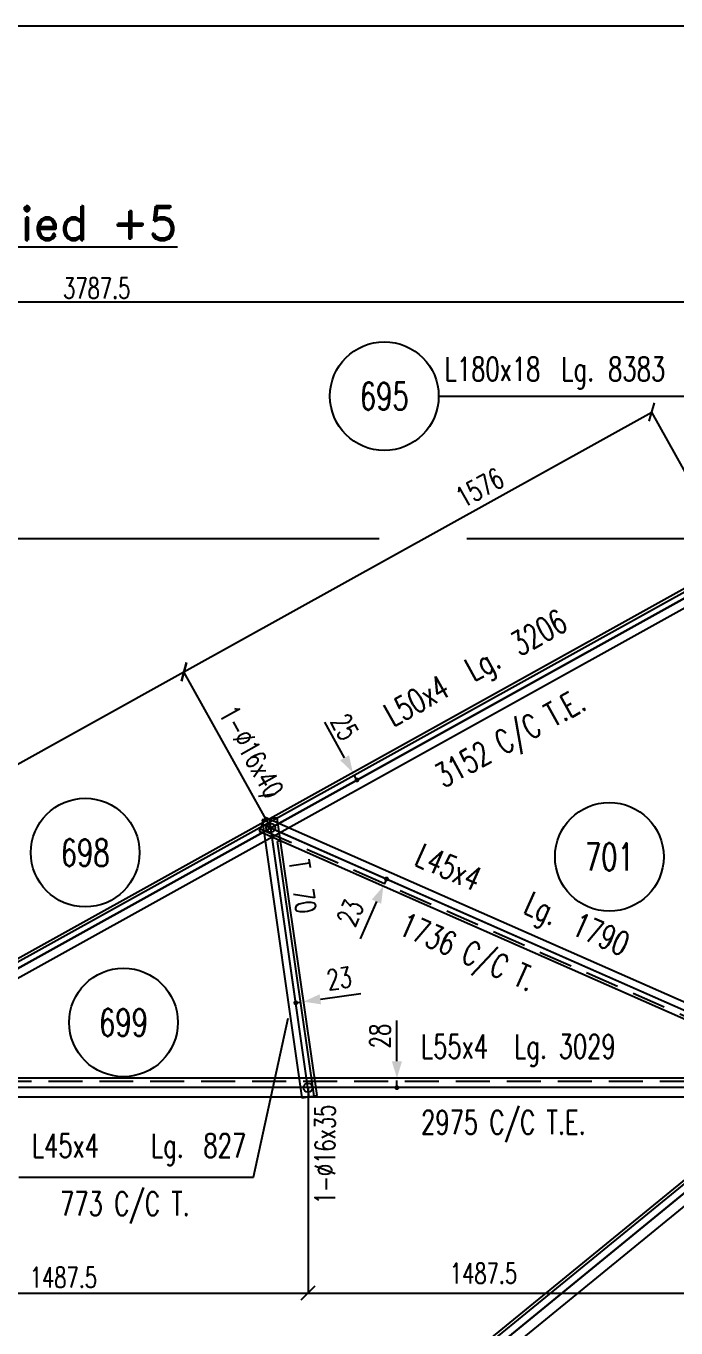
# Model space of a CAD drawing. Extents: x 125938 to 142158, y -59241 to -47761.
# Drawn here: x 131761 to 133674, y -51596 to -47761 of the extents above; entities that cross this region are included whole.
import ezdxf
from ezdxf.enums import TextEntityAlignment as Align

# ---------------------------------------------------------------- set-up
doc = ezdxf.new("R2010")
doc.units = 0
doc.header["$LTSCALE"] = 200
doc.header["$MEASUREMENT"] = 0
doc.linetypes.add('DASHED', pattern=[0.75, 0.5, -0.25])
doc.layers.get('0').update_dxf_attribs({"linetype": 'CONTINUOUS'})
doc.layers.get('DEFPOINTS').update_dxf_attribs({"linetype": 'CONTINUOUS'})
for name, color, linetype in [('ASSI', 3, 'CONTINUOUS'), ('BOLLINI_1', 7, 'CONTINUOUS'), ('FORI', 2, 'CONTINUOUS'), ('LINEA_ANG', 2, 'CONTINUOUS'), ('LS', 7, 'CONTINUOUS'), ('QT_MAL', 7, 'CONTINUOUS'), ('QT_MPR', 7, 'CONTINUOUS'), ('TRAT-Y', 7, 'DASHED')]:
    doc.layers.add(name, color=color, linetype=linetype)
doc.styles.add('QUOTE', font='ROMANS8.SHX', dxfattribs={"width": 0.7})
doc.styles.add('RD', font='ROMAND8.SHX', dxfattribs={"width": 0.7})
doc.styles.add('RQL', font='ROMANS8.SHX', dxfattribs={"width": 0.7})
doc.styles.add('RS', font='ROMANS8.shx', dxfattribs={"width": 0.7})
doc.styles.get("Standard").update_dxf_attribs({"font": 'ROMANS8.SHX', "width": 0.7})
doc.dimstyles.new('FRECCE1', dxfattribs={"dimtxt": 60, "dimasz": 6.66, "dimexe": 0, "dimexo": 0, "dimgap": 1, "dimtad": 1, "dimdec": 0, "dimzin": 0, "dimdsep": 46, "dimtxsty": 'RS', "dimblk1": 'QUOTP', "dimblk2": 'QUOTF', "dimsah": 1, "dimcen": 0, "dimclrd": 2, "dimclre": 2, "dimclrt": 7, "dimadec": 0, "dimazin": 0, "dimtfac": 1, "dimtdec": 0, "dimtix": 1, "dimtmove": 2, "dimatfit": 3, "dimldrblk": 'QUOTP', "dimfxl": 1, "dimtolj": 1, "dimtzin": 0, "dimarcsym": 0})
doc.dimstyles.new('FRECCE1_20', dxfattribs={"dimtxt": 60, "dimasz": 6.6667, "dimexe": 0, "dimexo": 0, "dimgap": 1, "dimtad": 1, "dimzin": 0, "dimdsep": 46, "dimtxsty": 'RS', "dimblk1": 'QUOTP', "dimblk2": 'QUOTF', "dimsah": 1, "dimcen": 0, "dimclrd": 2, "dimclre": 2, "dimclrt": 7, "dimadec": 0, "dimazin": 0, "dimtfac": 1, "dimtix": 1, "dimtmove": 2, "dimatfit": 3, "dimldrblk": 'QUOTP', "dimfxl": 1, "dimtolj": 1, "dimtzin": 0, "dimarcsym": 0})
doc.dimstyles.new('TRATTO_20', dxfattribs={"dimscale": 0, "dimtxt": 60, "dimasz": 40, "dimexe": 0, "dimexo": 0, "dimgap": 10, "dimtad": 1, "dimrnd": 0.5, "dimdsep": 46, "dimtxsty": 'RS', "dimblk1": 'OBLIQUE', "dimblk2": 'OBLIQUE', "dimsah": 1, "dimcen": 0.09, "dimclrd": 2, "dimclre": 2, "dimclrt": 7, "dimadec": 0, "dimazin": 0, "dimtfac": 1, "dimtix": 1, "dimtmove": 2, "dimatfit": 3, "dimfxl": 1, "dimtolj": 1, "dimtzin": 0, "dimarcsym": 0})

# ---------------------------------------------------------------- blocks, each defined once
blk = doc.blocks.new('ASSE98')
blk.add_line((0, 0), (1, 0))
at = {"color": 7, "style": 'QUOTE', "width": 0.5, "flags": 1}
for tag, p in [('TI', (1.38308, 6.82731)), ('DI_S', (1.38308, 6.42178)), ('D_S', (1.38308, 6.02092)), ('E_S', (1.38308, 5.68065)), ('NFORI', (1.36454, 5.29792)), ('ALAR', (1.36349, 4.93246)), ('FAM', (1.3775, 4.54645)), ('ALA', (1.38308, 4.19257)), ('DISP2', (1.38308, 3.84971)), ('DISP1', (1.38308, 3.50686)), ('PINZAF', (1.38308, 3.164)), ('PINZAI', (1.38308, 2.82114)), ('TRP', (1.38308, 2.47829)), ('NP', (1.38308, 2.13543)), ('SV', (1.38308, 1.79257)), ('PESO', (1.38308, 1.44971)), ('QUA', (1.38308, 1.10686)), ('LUN', (1.38308, 0.764)), ('PROF', (1.38308, 0.42114)), ('POS', (1.38308, 0.07829))]:
    blk.add_attdef(tag, p, '', height=0.2, dxfattribs=at)
at = {"color": 7, "flags": 1}
for tag, p in [('LAV1', (3.07431, 6.82847)), ('LAV2', (3.07431, 6.49513)), ('LAV3', (3.07431, 6.1618)), ('LAV4', (3.07431, 5.82847)), ('LAV5', (3.07431, 5.49513)), ('LAV6', (3.07431, 5.1618)), ('LAV7', (3.07431, 4.82847)), ('LAV8', (3.07431, 4.49513)), ('LAV9', (3.07431, 4.1618)), ('LAV10', (3.07431, 3.82847))]:
    blk.add_attdef(tag, p, '', height=0.2, dxfattribs=at)
blk = doc.blocks.new('16')
blk.add_circle((0, 0), 1)
blk = doc.blocks.new('xxx')
blk.add_circle((0, 0), 8)
at = {"color": 3, "style": 'RQL', "width": 0.7}
blk.add_attdef('POS', text='', height=4, dxfattribs=at).set_placement((0, 0), align=Align.MIDDLE)
at = {"color": 3, "style": 'RQL', "width": 0.7, "flags": 1}
blk.add_attdef('POS1', (-0.39, -5.42), '', height=2, dxfattribs=at)
at = {"style": 'RQL', "width": 0.7, "flags": 1}
blk.add_attdef('TIPO', (-0.39, -8.66), '', height=2, dxfattribs=at)
blk = doc.blocks.new('QUOTP')
at = {"layer": 'ASSI', "color": 2}
blk.add_lwpolyline([(-0.53, 0, 1.07, 1.07, 1), (0.53, 0, 1.07, 1.07, 1)], format="xyseb", close=True, dxfattribs=at)
blk = doc.blocks.new('QUOTF')
at = {"layer": 'LS', "color": 2}
blk.add_line((7.5, 0), (25.5, 0), dxfattribs=at)
blk.add_solid([(7.5, 2.25), (0, 0), (7.5, -2.25)], dxfattribs=at)
blk = doc.blocks.new('*D161')
at = {"layer": 'DEFPOINTS', "color": 0, "transparency": 16777216}
for p in [(132554.9, -50638.4), (132577.7, -50635.1), (132577.7, -50635.1)]:
    blk.add_point(p, dxfattribs=at)
at = {"layer": 'QT_MAL', "color": 2, "lineweight": -2, "transparency": 16777216}
blk.add_line((132561.5, -50637.4), (132571.1, -50636.1), dxfattribs=at)
at = {"layer": 'QT_MAL', "color": 2, "lineweight": -2, "transparency": 16777216, "xscale": 6.6667, "yscale": 6.6667, "zscale": 6.6667}
for name, p, rotation in [('QUOTF', (132577.7, -50635.1), 8.166156705675029), ('QUOTP', (132554.9, -50638.4), 188.166156705675)]:
    blk.add_blockref(name, p, dxfattribs=dict(at, rotation=rotation))
at = {"layer": 'QT_MAL', "color": 7, "transparency": 16777216, "insert": (132682.4, -50566.5), "char_height": 60, "attachment_point": 5, "rotation": 8.1662, "style": 'RS'}
blk.add_mtext('\\A1;23', dxfattribs=at)
blk = doc.blocks.new('*D160')
at = {"layer": 'DEFPOINTS', "color": 0, "transparency": 16777216}
for p in [(132821.9, -50273.6), (132812.7, -50294.6), (132812.7, -50294.6)]:
    blk.add_point(p, dxfattribs=at)
at = {"layer": 'QT_MAL', "color": 2, "lineweight": -2, "transparency": 16777216}
blk.add_line((132819.2, -50279.7), (132815.3, -50288.5), dxfattribs=at)
at = {"layer": 'QT_MAL', "color": 2, "lineweight": -2, "transparency": 16777216, "xscale": 6.6667, "yscale": 6.6667, "zscale": 6.6667}
for name, p, rotation in [('QUOTP', (132821.9, -50273.6), 66.18978716835167), ('QUOTF', (132812.7, -50294.6), 246.1897871683517)]:
    blk.add_blockref(name, p, dxfattribs=dict(at, rotation=rotation))
at = {"layer": 'QT_MAL', "color": 7, "transparency": 16777216, "insert": (132715.3, -50373.3), "char_height": 60, "attachment_point": 5, "rotation": 66.1898, "style": 'RS'}
blk.add_mtext('\\A1;23', dxfattribs=at)
blk = doc.blocks.new('_OBLIQUE')
at = {"color": 0, "linetype": 'ByBlock'}
blk.add_line((-0.5, -0.5), (0.5, 0.5), dxfattribs=at)
blk = doc.blocks.new('*D51')
at = {"layer": 'DEFPOINTS', "color": 0, "transparency": 16777216}
for p in [(131103.1, -50888.3), (132590.8, -50888.3), (132590.8, -51493.4)]:
    blk.add_point(p, dxfattribs=at)
at = {"layer": 'QT_MPR', "color": 2, "lineweight": -2, "transparency": 16777216}
for p, q in [((131103.1, -50888.3), (131103.1, -51493.4)), ((132590.8, -50888.3), (132590.8, -51493.4)), ((131103.1, -51493.4), (132590.8, -51493.4))]:
    blk.add_line(p, q, dxfattribs=at)
at = {"layer": 'QT_MPR', "color": 2, "lineweight": -2, "transparency": 16777216, "xscale": 40, "yscale": 40, "zscale": 40}
for p, rotation in [((131103.1, -51493.4), 179.9999999999997), ((132590.8, -51493.4), 359.9999999999997)]:
    blk.add_blockref('_OBLIQUE', p, dxfattribs=dict(at, rotation=rotation))
at = {"layer": 'QT_MPR', "color": 7, "transparency": 16777216, "insert": (131870.5, -51447.4), "char_height": 60, "attachment_point": 5, "style": 'RS'}
blk.add_mtext('\\A1;1487.5', dxfattribs=at)
blk = doc.blocks.new('*D50')
at = {"layer": 'DEFPOINTS', "color": 0, "transparency": 16777216}
for p in [(132590.8, -50888.3), (134078.4, -50888.3), (134078.4, -51493.4)]:
    blk.add_point(p, dxfattribs=at)
at = {"layer": 'QT_MPR', "color": 2, "lineweight": -2, "transparency": 16777216}
for p, q in [((132590.8, -50888.3), (132590.8, -51493.4)), ((134078.4, -50888.3), (134078.4, -51493.4)), ((132590.8, -51493.4), (134078.4, -51493.4))]:
    blk.add_line(p, q, dxfattribs=at)
at = {"layer": 'QT_MPR', "color": 2, "lineweight": -2, "transparency": 16777216, "xscale": 40, "yscale": 40, "zscale": 40}
for p, rotation in [((132590.8, -51493.4), 179.9999999999997), ((134078.4, -51493.4), 359.9999999999997)]:
    blk.add_blockref('_OBLIQUE', p, dxfattribs=dict(at, rotation=rotation))
at = {"layer": 'QT_MPR', "color": 7, "transparency": 16777216, "insert": (133107.6, -51435.3), "char_height": 60, "attachment_point": 5, "style": 'RS'}
blk.add_mtext('\\A1;1487.5', dxfattribs=at)
blk = doc.blocks.new('*D49')
at = {"layer": 'DEFPOINTS', "color": 0, "transparency": 16777216}
for p in [(132225.6, -49663.3), (132481, -50123.1), (131103.1, -50888.3)]:
    blk.add_point(p, dxfattribs=at)
at = {"layer": 'QT_MPR', "color": 2, "lineweight": -2, "transparency": 16777216}
for p, q in [((130847.8, -50428.5), (132225.6, -49663.3)), ((132481, -50123.1), (132225.6, -49663.3)), ((131103.1, -50888.3), (130847.8, -50428.5))]:
    blk.add_line(p, q, dxfattribs=at)
at = {"layer": 'QT_MPR', "color": 2, "lineweight": -2, "transparency": 16777216, "xscale": 40, "yscale": 40, "zscale": 40}
for p, rotation in [((132225.6, -49663.3), 29.04492998516908), ((130847.8, -50428.5), 209.044929985169)]:
    blk.add_blockref('_OBLIQUE', p, dxfattribs=dict(at, rotation=rotation))
at = {"layer": 'QT_MPR', "color": 7, "transparency": 16777216, "insert": (131484.3, -50021.9), "char_height": 60, "attachment_point": 5, "rotation": 29.0449, "style": 'RS'}
blk.add_mtext('\\A1;1576', dxfattribs=at)
blk = doc.blocks.new('*D48')
at = {"layer": 'DEFPOINTS', "color": 0, "transparency": 16777216}
for p in [(133603.5, -48898.2), (133858.8, -49358), (132481, -50123.1)]:
    blk.add_point(p, dxfattribs=at)
at = {"layer": 'QT_MPR', "color": 2, "lineweight": -2, "transparency": 16777216}
for p, q in [((132225.6, -49663.3), (133603.5, -48898.2)), ((133858.8, -49358), (133603.5, -48898.2)), ((132481, -50123.1), (132225.6, -49663.3))]:
    blk.add_line(p, q, dxfattribs=at)
at = {"layer": 'QT_MPR', "color": 2, "lineweight": -2, "transparency": 16777216, "xscale": 40, "yscale": 40, "zscale": 40}
for p, rotation in [((133603.5, -48898.2), 29.04492998516908), ((132225.6, -49663.3), 209.044929985169)]:
    blk.add_blockref('_OBLIQUE', p, dxfattribs=dict(at, rotation=rotation))
at = {"layer": 'QT_MPR', "color": 7, "transparency": 16777216, "insert": (133096.5, -49121.3), "char_height": 60, "attachment_point": 5, "rotation": 29.0449, "style": 'RS'}
blk.add_mtext('\\A1;1576', dxfattribs=at)
blk = doc.blocks.new('*D56')
at = {"layer": 'DEFPOINTS', "color": 0, "transparency": 16777216}
for p in [(131103.1, -50888.3), (132100.7, -52505), (131545, -52847.9)]:
    blk.add_point(p, dxfattribs=at)
at = {"layer": 'QT_MPR', "color": 2, "lineweight": -2, "transparency": 16777216}
for p, q in [((131103.1, -50888.3), (130547.4, -51231.2)), ((130547.4, -51231.2), (131545, -52847.9)), ((132100.7, -52505), (131545, -52847.9))]:
    blk.add_line(p, q, dxfattribs=at)
at = {"layer": 'QT_MPR', "color": 2, "lineweight": -2, "transparency": 16777216, "xscale": 40, "yscale": 40, "zscale": 40}
for p, rotation in [((130547.4, -51231.2), 121.6765376083248), ((131545, -52847.9), 301.6765376083248)]:
    blk.add_blockref('_OBLIQUE', p, dxfattribs=dict(at, rotation=rotation))
at = {"layer": 'QT_MPR', "color": 7, "transparency": 16777216, "insert": (131092.4, -52029), "char_height": 60, "attachment_point": 5, "rotation": 301.6765, "style": 'RS'}
blk.add_mtext('\\A1;1900', dxfattribs=at)
blk = doc.blocks.new('*D63')
at = {"layer": 'DEFPOINTS', "color": 0, "transparency": 16777216}
for p in [(130075, -48573.4), (133862.6, -48573.4), (133862.6, -49271.5)]:
    blk.add_point(p, dxfattribs=at)
at = {"layer": 'QT_MPR', "color": 2, "lineweight": -2, "transparency": 16777216}
for p in [(130075, -48573.4), (133862.6, -49271.5)]:
    blk.add_line(p, (133862.6, -48573.4), dxfattribs=at)
at = {"layer": 'QT_MPR', "color": 2, "lineweight": -2, "transparency": 16777216, "xscale": 40, "yscale": 40, "zscale": 40, "rotation": 180}
blk.add_blockref('_OBLIQUE', (130075, -48573.4), dxfattribs=at)
at = {"layer": 'QT_MPR', "color": 2, "lineweight": -2, "transparency": 16777216, "xscale": 40, "yscale": 40, "zscale": 40}
blk.add_blockref('_OBLIQUE', (133862.6, -48573.4), dxfattribs=at)
at = {"layer": 'QT_MPR', "color": 7, "transparency": 16777216, "insert": (131968.8, -48533.4), "char_height": 60, "attachment_point": 5, "style": 'RS'}
blk.add_mtext('\\A1;3787.5', dxfattribs=at)
blk = doc.blocks.new('bull')
at = {"style": 'RS', "width": 0.7, "flags": 1}
for tag, p in [('NN', (-12.25, 0)), ('DIAMETRO', (0, -4.86)), ('SERRAGGIO', (0, -9.71)), ('LUNGHEZZA', (0, -14.57)), ('NB', (0, -19.43)), ('TIPO', (0, -24.12)), ('EL', (-0.14, -29))]:
    blk.add_attdef(tag, p, '', height=3, dxfattribs=at)
at = {"style": 'RS', "width": 0.7}
blk.add_attdef('BULLONE', (0, 0), '', height=3, dxfattribs=at)
blk = doc.blocks.new('*D184')
at = {"layer": 'DEFPOINTS', "color": 0, "transparency": 16777216}
for p in [(132722.8, -49960.2), (132722.8, -49960.2), (132734.9, -49982.1)]:
    blk.add_point(p, dxfattribs=at)
at = {"layer": 'QT_MAL', "color": 2, "lineweight": -2, "transparency": 16777216}
for p, q in [((132722.8, -49960.2), (132722.8, -49960.2)), ((132731.7, -49976.3), (132726, -49966.1)), ((132734.9, -49982.1), (132734.9, -49982.1))]:
    blk.add_line(p, q, dxfattribs=at)
at = {"layer": 'QT_MAL', "color": 2, "lineweight": -2, "transparency": 16777216, "xscale": 6.66, "yscale": 6.66, "zscale": 6.66}
for name, p, rotation in [('QUOTF', (132722.8, -49960.2), 119.044929985169), ('QUOTP', (132734.9, -49982.1), 299.044929985169)]:
    blk.add_blockref(name, p, dxfattribs=dict(at, rotation=rotation))
at = {"layer": 'QT_MAL', "color": 7, "transparency": 16777216, "insert": (132699, -49826), "char_height": 60, "attachment_point": 5, "rotation": 299.0449, "style": 'RS'}
blk.add_mtext('\\A1;25', dxfattribs=at)
blk = doc.blocks.new('*D185')
at = {"layer": 'DEFPOINTS', "color": 0, "transparency": 16777216}
for p in [(132852.6, -50860.3), (132852.6, -50860.3), (132852.6, -50888.3)]:
    blk.add_point(p, dxfattribs=at)
at = {"layer": 'QT_MAL', "color": 2, "lineweight": -2, "transparency": 16777216}
blk.add_line((132852.6, -50881.6), (132852.6, -50866.9), dxfattribs=at)
at = {"layer": 'QT_MAL', "color": 2, "lineweight": -2, "transparency": 16777216, "xscale": 6.66, "yscale": 6.66, "zscale": 6.66}
for name, p, rotation in [('QUOTF', (132852.6, -50860.3), 89.9999999999997), ('QUOTP', (132852.6, -50888.3), 269.9999999999997)]:
    blk.add_blockref(name, p, dxfattribs=dict(at, rotation=rotation))
at = {"layer": 'QT_MAL', "color": 7, "transparency": 16777216, "insert": (132802.6, -50736), "char_height": 60, "attachment_point": 5, "rotation": 90, "style": 'RS'}
blk.add_mtext('\\A1;28', dxfattribs=at)

msp = doc.modelspace()

# ---------------------------------------------------------------- linework, layer by layer
at = {"layer": 'LINEA_ANG'}
for p, q in [((133870.262, -49322.986), (131067.451, -50879.484)), ((131071.578, -50886.915), (133874.389, -49330.417)), ((131091.726, -50923.196), (133894.537, -49366.698)), ((132489.946, -50023.826), (132445.403, -50030.218)), ((132465.138, -50092.083), (132446.971, -50133.253)), ((132499.889, -50093.117), (132455.346, -50099.509)), ((132455.346, -50099.509), (132572.816, -50918.123)), ((134102.787, -50814.721), (132465.138, -50092.083)), ((132617.36, -50911.731), (132499.889, -50093.117)), ((132446.971, -50133.253), (134084.62, -50855.891)), ((132509.832, -50162.407), (132501.419, -50163.614)), ((132608.946, -50912.938), (132501.419, -50163.614)), ((134080.312, -50847.956), (132060.374, -52499.238)), ((134105.395, -50860.272), (131076.395, -50860.272)), ((132066.07, -52506.206), (134086.008, -50854.924)), ((131076.395, -50915.272), (134105.395, -50915.272)), ((132098.349, -52545.692), (134118.287, -50894.41)), ((132572.816, -50918.123), (132617.36, -50911.731))]:
    msp.add_line(p, q, dxfattribs=at)
at = {"layer": 'LS', "color": 6}
for p, q in [((132975.526, -48851.399), (133711.576, -48851.399)), ((132800.013, -49271.539), (130074.969, -49271.539)), ((133902.969, -49271.539), (133058.829, -49271.539)), ((131103.12, -50888.272), (133858.795, -49357.95)), ((132590.758, -50888.272), (132480.958, -50123.111)), ((132480.958, -50123.111), (134069.163, -50823.931)), ((132430.033, -51152.316), (132532.812, -50684.046)), ((134078.395, -50888.272), (131103.12, -50888.272)), ((132100.72, -52505.004), (134078.395, -50888.272)), ((131739.358, -51152.316), (132430.033, -51152.316))]:
    msp.add_line(p, q, dxfattribs=at)
at = {"layer": 'LS', "color": 8}
msp.add_lwpolyline([(125937.707, -47761.325), (125937.707, -59241.325), (138657.707, -59241.325), (138657.707, -57641.325), (142157.707, -57641.325), (142157.707, -47761.325), (125937.707, -47761.325)], close=True, dxfattribs=at)
at = {"layer": 'TRAT-Y'}
for p, q in [((132450.402, -50125.477), (134088.051, -50848.115)), ((131076.395, -50869.272), (134105.395, -50869.272))]:
    msp.add_line(p, q, dxfattribs=at)

# ---------------------------------------------------------------- block references
at = {"layer": 'ASSI'}
ref = msp.add_blockref('ASSE98', (135079.295, -57004.325), dxfattribs=dict(at, xscale=8383, rotation=98.16615670567589))
ref.add_attrib('PROF', 'L180x18', (132993.638, -48806.723), dxfattribs={"layer": '0', "color": 2, "height": 70, "style": 'QUOTE', "width": 0.7})
ref.add_attrib('LUN', '8383', (133474.6, -48806.723), dxfattribs={"layer": '0', "color": 2, "height": 70, "style": 'QUOTE', "width": 0.7})
ref.add_attrib('SV', 'Lg.', (133337.049, -48806.723), dxfattribs={"layer": '0', "color": 2, "height": 70, "style": 'QUOTE', "width": 0.7})
ref = msp.add_blockref('ASSE98', (133882.4, -49344.842), dxfattribs=dict(at, xscale=3206, zscale=3206, rotation=209.0449299851691))
ref.add_attrib('PROF', 'L50x4', (132840.939, -49826.971), dxfattribs={"layer": '0', "color": 2, "height": 70, "rotation": 29.04493, "style": 'QUOTE', "width": 0.7})
ref.add_attrib('LUN', '3206', (133213.77, -49618.726), dxfattribs={"layer": '0', "color": 2, "height": 70, "rotation": 29.04493, "style": 'QUOTE', "width": 0.7})
ref.add_attrib('PESO', '3152 C/C T.E.', (132990.234, -50006.833), dxfattribs={"layer": '0', "color": 2, "height": 70, "rotation": 29.04493, "style": 'QUOTE', "width": 0.7})
ref.add_attrib('SV', 'Lg.', (133079.02, -49693.557), dxfattribs={"layer": '0', "color": 2, "height": 70, "rotation": 29.04493, "style": 'QUOTE', "width": 0.7})
ref = msp.add_blockref('ASSE98', (132594.593, -50914.998), dxfattribs=dict(at, xscale=826.9999999999999, zscale=826.9999999999999, rotation=98.16615670567504))
ref.add_attrib('PROF', 'L45x4', (131777.961, -51093.885), dxfattribs={"layer": '0', "color": 2, "height": 70, "style": 'QUOTE', "width": 0.7})
ref.add_attrib('LUN', '827', (132282.828, -51093.885), dxfattribs={"layer": '0', "color": 2, "height": 70, "style": 'QUOTE', "width": 0.7})
ref.add_attrib('PESO', '773 C/C T.', (131860.637, -51265.276), dxfattribs={"layer": '0', "color": 2, "height": 70, "style": 'QUOTE', "width": 0.7})
ref.add_attrib('SV', 'Lg.', (132128.694, -51093.885), dxfattribs={"layer": '0', "color": 2, "height": 70, "style": 'QUOTE', "width": 0.7})
ref.add_attrib('LAV1', 'T  70', (132533.853, -50221.59), dxfattribs={"layer": '0', "color": 254, "height": 60, "rotation": -81.833843, "width": 0.7})
ref = msp.add_blockref('ASSE98', (132456.256, -50112.211), dxfattribs=dict(at, xscale=1790, zscale=1790, rotation=336.1897871683518))
ref.add_attrib('PROF', 'L45x4', (132900.562, -50230.725), dxfattribs={"layer": '0', "color": 2, "height": 70, "rotation": 336.189787, "style": 'QUOTE', "width": 0.7})
ref.add_attrib('LUN', '1790', (133362.458, -50434.544), dxfattribs={"layer": '0', "color": 2, "height": 70, "rotation": 336.189787, "style": 'QUOTE', "width": 0.7})
ref.add_attrib('PESO', '1736 C/C T.', (132853.1, -50434.244), dxfattribs={"layer": '0', "color": 2, "height": 70, "rotation": 336.189787, "style": 'QUOTE', "width": 0.7})
ref.add_attrib('SV', 'Lg.', (133221.444, -50372.319), dxfattribs={"layer": '0', "color": 2, "height": 70, "rotation": 336.189787, "style": 'QUOTE', "width": 0.7})
ref = msp.add_blockref('ASSE98', (134105.395, -50888.272), dxfattribs=dict(at, xscale=3029, zscale=3029, rotation=179.9999999999997))
ref.add_attrib('PROF', 'L55x4', (132923.705, -50802.068), dxfattribs={"layer": '0', "color": 2, "height": 70, "style": 'QUOTE', "width": 0.7})
ref.add_attrib('LUN', '3029', (133328.843, -50802.068), dxfattribs={"layer": '0', "color": 2, "height": 70, "style": 'QUOTE', "width": 0.7})
ref.add_attrib('PESO', '2975 C/C T.E.', (132923.705, -51025.472), dxfattribs={"layer": '0', "color": 2, "height": 70, "style": 'QUOTE', "width": 0.7})
ref.add_attrib('SV', 'Lg.', (133198.064, -50802.068), dxfattribs={"layer": '0', "color": 2, "height": 70, "style": 'QUOTE', "width": 0.7})
ref = msp.add_blockref('ASSE98', (134099.299, -50871.183), dxfattribs=dict(at, xscale=2609, zscale=2609, rotation=219.2657065363505))
ref.add_attrib('PROF', 'L60x4', (132487.878, -52082.955), dxfattribs={"layer": '0', "color": 2, "height": 70, "rotation": 39.265707, "style": 'QUOTE', "width": 0.7})
ref.add_attrib('LUN', '2609', (132782.29, -51842.276), dxfattribs={"layer": '0', "color": 2, "height": 70, "rotation": 39.265707, "style": 'QUOTE', "width": 0.7})
ref.add_attrib('PESO', '2554.5 C/C T.', (132709.113, -52185.86), dxfattribs={"layer": '0', "color": 2, "height": 70, "rotation": 39.265707, "style": 'QUOTE', "width": 0.7})
ref.add_attrib('SV', 'Lg.', (132683.659, -51922.907), dxfattribs={"layer": '0', "color": 2, "height": 70, "rotation": 39.265707, "style": 'QUOTE', "width": 0.7})
at = {"layer": 'BOLLINI_1', "xscale": 20, "yscale": 20, "zscale": 20}
for p, values in [((132815.526, -48851.399), {'POS': '695'}), ((131934.742, -50196), {'POS': '698'}), ((133478.178, -50208.361), {'POS': '701'}), ((132047.489, -50696.208), {'POS': '699'})]:
    msp.add_blockref('xxx', p, dxfattribs=at).add_auto_attribs(values)
at = {"layer": 'FORI', "xscale": 13, "yscale": 13, "zscale": 13}
for p in [(132480.958, -50123.111), (132590.758, -50888.272)]:
    msp.add_blockref('16', p, dxfattribs=at)
at = {"layer": 'LS', "color": 7, "xscale": 20, "yscale": 20, "zscale": 20}
for p, rotation, values in [((132326.723, -49785.338), 299.0449299851708, {'BULLONE': '1-%%c16x40                '}), ((132671.128, -51231.666), 90, {'BULLONE': '1-%%c16x35                '})]:
    msp.add_blockref('bull', p, dxfattribs=dict(at, rotation=rotation)).add_auto_attribs(values)

# ---------------------------------------------------------------- texts
at = {"layer": 'LS', "color": 3, "style": 'RD'}
msp.add_text('%%UPied +5', height=100, dxfattribs=at).set_placement((131932.498, -48341.961), align=Align.MIDDLE)

# ---------------------------------------------------------------- dimensions: what is measured, and where the dimension line sits
at = {"layer": 'QT_MAL'}
for base, p1, p2, angle, text, dimstyle, picture, middle in [((132722.771, -49960.228), (132734.908, -49982.084), (132722.771, -49960.228), 299.04493, '25', 'FRECCE1', '*D184', (132699, -49826)), ((132812.653, -50294.616), (132821.938, -50273.574), (132812.653, -50294.616), 66.189787, '23', 'FRECCE1_20', '*D160', (132715.288, -50373.274)), ((132577.664, -50635.104), (132554.897, -50638.371), (132577.664, -50635.104), 8.166157, '23', 'FRECCE1_20', '*D161', (132682.353, -50566.544)), ((132852.583, -50860.272), (132852.583, -50888.272), (132852.583, -50860.272), 90, '28', 'FRECCE1', '*D185', (132802.583, -50736))]:
    dim = msp.add_linear_dim(base=base, p1=p1, p2=p2, angle=angle, text=text, dimstyle=dimstyle, dxfattribs=at)
    dim.commit()
    dim.dimension.update_dxf_attribs({"geometry": picture, "text_midpoint": middle, "dimtype": 160})
at = {"layer": 'QT_MPR'}
dim = msp.add_linear_dim(base=(133862.559, -48573.353), p1=(130074.969, -48573.353), p2=(133862.559, -49271.539), dimstyle='TRATTO_20', override={"dimscale": 1}, dxfattribs=at)
dim.commit()
dim.dimension.update_dxf_attribs({"geometry": '*D63', "text_midpoint": (131968.764, -48533.353)})
for base, p1, p2, angle, text, picture, middle in [((133603.473, -48898.186), (132480.958, -50123.111), (133858.795, -49357.95), 29.04493, '1576', '*D48', (133096.496, -49121.309)), ((132225.635, -49663.347), (131103.12, -50888.272), (132480.958, -50123.111), 29.04493, '1576', '*D49', (131484.341, -50021.886)), ((131545, -52847.91), (131103.12, -50888.272), (132100.72, -52505.004), 301.676538, '1900', '*D56', (131092.379, -52029.026))]:
    dim = msp.add_linear_dim(base=base, p1=p1, p2=p2, angle=angle, text=text, dimstyle='TRATTO_20', override={"dimscale": 1}, dxfattribs=at)
    dim.commit()
    dim.dimension.update_dxf_attribs({"geometry": picture, "text_midpoint": middle, "dimtype": 160})
for base, p1, p2, picture, middle in [((132590.758, -51493.399), (131103.12, -50888.272), (132590.758, -50888.272), '*D51', (131870.512, -51447.413)), ((134078.395, -51493.399), (132590.758, -50888.272), (134078.395, -50888.272), '*D50', (133107.644, -51435.264))]:
    dim = msp.add_linear_dim(base=base, p1=p1, p2=p2, text='1487.5', dimstyle='TRATTO_20', override={"dimscale": 1}, dxfattribs=at)
    dim.commit()
    dim.dimension.update_dxf_attribs({"geometry": picture, "text_midpoint": middle, "dimtype": 160})

doc.saveas('drawing.dxf')
